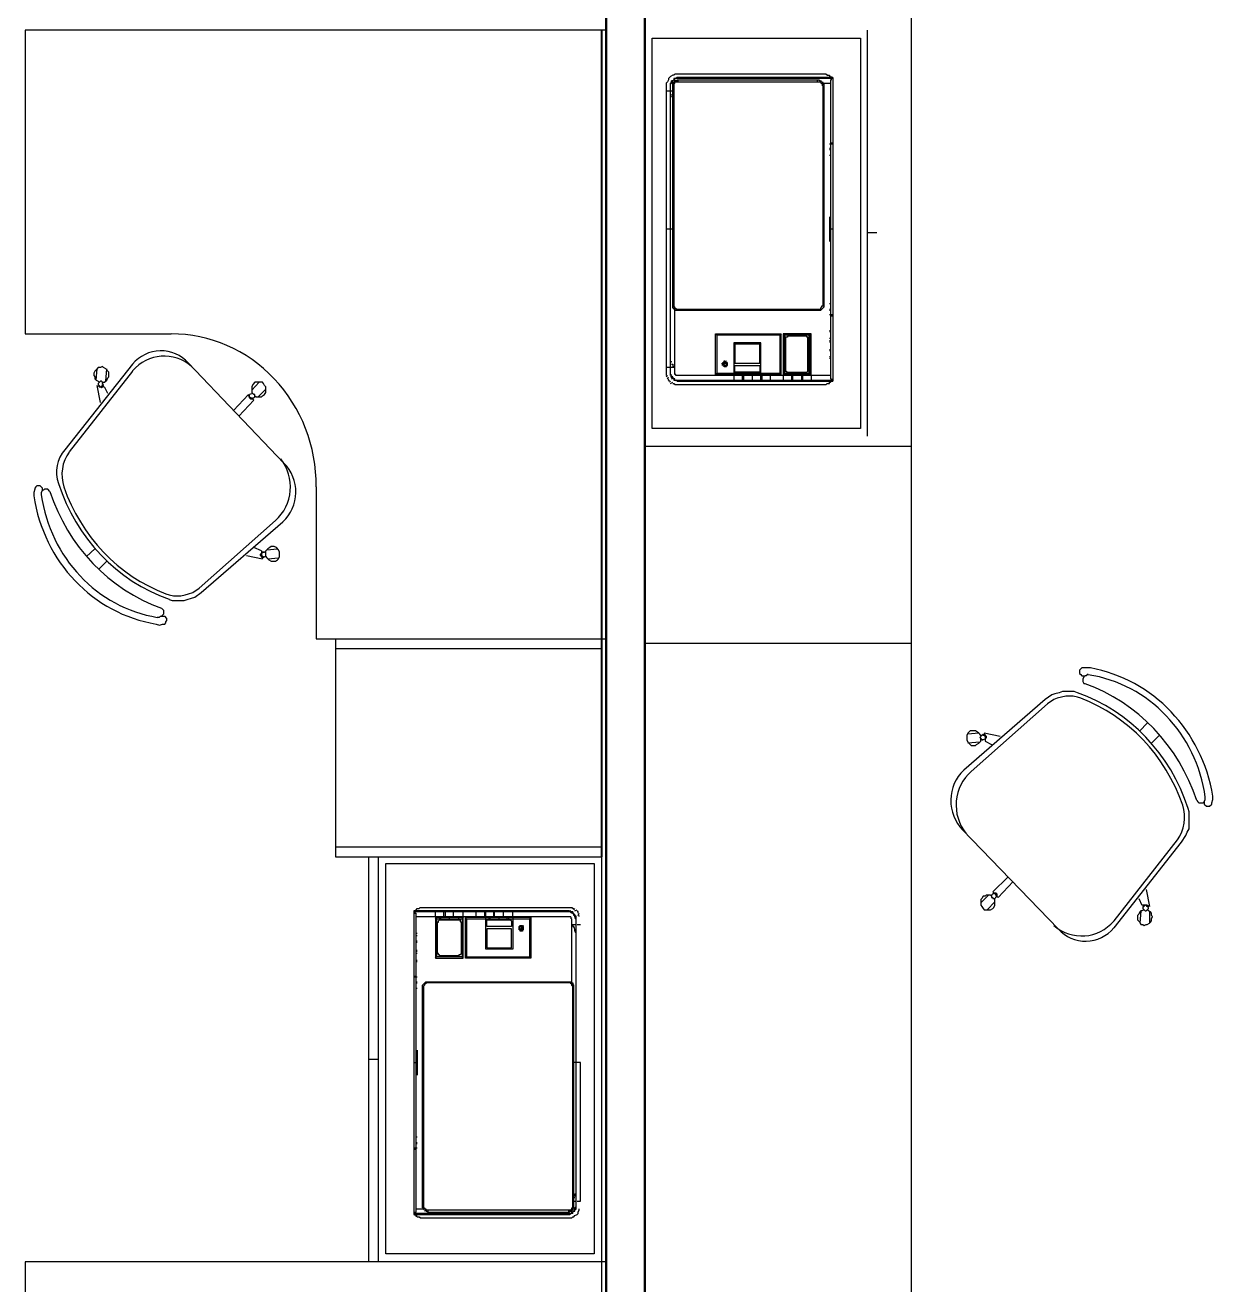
# Model space of a CAD drawing. Header units: millimetres. Extents: x -8 to 5830, y -596 to 3598.
# Drawn here: x 1685.853 to 1688.187, y 2516.931 to 2519.406 of the extents above; entities that cross this region are included whole.
import ezdxf

# ---------------------------------------------------------------- set-up
doc = ezdxf.new("R2010")
doc.units = ezdxf.units.MM
doc.layers.get('0').update_dxf_attribs({"color": 9})

msp = doc.modelspace()

# ---------------------------------------------------------------- linework, layer by layer
at = {"lineweight": 50}
for p, q in [((1686.9948, 2521.1621), (1686.9948, 2515.1219)), ((1687.0707, 2515.1219), (1687.0707, 2521.1621))]:
    msp.add_line(p, q, dxfattribs=at)
at = {"lineweight": 40}
for p, q in [((1687.0707, 2519.3963), (1687.0707, 2521.0185)), ((1686.9863, 2517.7718), (1686.9863, 2519.3963))]:
    msp.add_line(p, q, dxfattribs=at)
at = {"lineweight": 25}
for p, q in [((1687.5942, 2519.8051), (1687.5942, 2515.3739)), ((1686.9948, 2519.3963), (1685.8529, 2519.3963)), ((1685.8529, 2519.3963), (1685.8529, 2518.7995)), ((1686.9863, 2515.3518), (1686.9863, 2519.3963)), ((1687.5076, 2519.3963), (1687.5076, 2518.5984)), ((1687.0855, 2518.6139), (1687.0855, 2519.3808)), ((1687.0855, 2519.3808), (1687.495, 2519.3808)), ((1687.495, 2519.3808), (1687.495, 2518.6139)), ((1687.1151, 2519.2946), (1687.1129, 2519.2924)), ((1687.1172, 2519.299), (1687.1151, 2519.2946)), ((1687.1214, 2519.3056), (1687.1172, 2519.3012)), ((1687.1172, 2519.3012), (1687.1172, 2519.299)), ((1687.1256, 2519.3079), (1687.1214, 2519.3056)), ((1687.1235, 2519.2946), (1687.1214, 2519.2924)), ((1687.1235, 2519.2924), (1687.1235, 2519.2968)), ((1687.1256, 2519.2968), (1687.1235, 2519.2968)), ((1687.1235, 2519.2946), (1687.1256, 2519.2946)), ((1687.1277, 2519.3079), (1687.1256, 2519.3079)), ((1687.1277, 2519.299), (1687.1256, 2519.2968)), ((1687.1256, 2519.2946), (1687.1256, 2519.2968)), ((1687.1256, 2519.2924), (1687.1277, 2519.2946)), ((1687.1256, 2519.2902), (1687.1298, 2519.2946)), ((1687.1298, 2519.3101), (1687.1277, 2519.3079)), ((1687.4401, 2519.3012), (1687.1277, 2519.3012)), ((1687.1277, 2519.3012), (1687.1277, 2519.299)), ((1687.1277, 2519.299), (1687.1298, 2519.299)), ((1687.1277, 2519.2946), (1687.4169, 2519.2946)), ((1687.4274, 2519.3101), (1687.1298, 2519.3101)), ((1687.1298, 2519.299), (1687.1298, 2519.3012)), ((1687.1298, 2519.2946), (1687.1319, 2519.2968)), ((1687.1341, 2519.2968), (1687.1298, 2519.2968)), ((1687.1298, 2519.2924), (1687.1298, 2519.2968)), ((1687.1341, 2519.3034), (1687.1319, 2519.3012)), ((1687.1319, 2519.2946), (1687.1319, 2519.2968)), ((1687.4401, 2519.3034), (1687.1341, 2519.3034)), ((1687.1341, 2519.299), (1687.4127, 2519.299)), ((1687.1341, 2519.2946), (1687.1341, 2519.299)), ((1687.1362, 2519.2946), (1687.1362, 2519.299)), ((1687.4105, 2519.2946), (1687.4105, 2519.299)), ((1687.4127, 2519.2968), (1687.4148, 2519.299)), ((1687.4148, 2519.2968), (1687.4169, 2519.2968)), ((1687.419, 2519.2968), (1687.4169, 2519.2946)), ((1687.4169, 2519.2946), (1687.4169, 2519.2924)), ((1687.419, 2519.2924), (1687.4211, 2519.2946)), ((1687.4274, 2519.3079), (1687.4295, 2519.3101)), ((1687.4295, 2519.3079), (1687.4338, 2519.3079)), ((1687.4338, 2519.3079), (1687.4338, 2519.3056)), ((1687.4338, 2519.3056), (1687.4359, 2519.3056)), ((1687.4359, 2519.3034), (1687.438, 2519.3056)), ((1687.4359, 2519.299), (1687.4359, 2518.7111)), ((1687.4359, 2519.299), (1687.438, 2519.299)), ((1687.438, 2519.299), (1687.438, 2519.3012)), ((1687.4401, 2519.3034), (1687.4401, 2518.7067)), ((1687.1129, 2519.2924), (1687.1129, 2518.7178)), ((1687.1129, 2519.2769), (1687.1277, 2519.2769)), ((1687.1214, 2519.2902), (1687.1235, 2519.2924)), ((1687.1214, 2518.7178), (1687.1214, 2519.2924)), ((1687.1214, 2519.2637), (1687.1235, 2519.2681)), ((1687.1235, 2519.2703), (1687.1256, 2519.2703)), ((1687.1256, 2518.8504), (1687.1256, 2519.2924)), ((1687.1256, 2519.288), (1687.1277, 2519.2902)), ((1687.1277, 2519.2902), (1687.1256, 2519.2902)), ((1687.1277, 2519.288), (1687.1256, 2519.288)), ((1687.1277, 2519.2858), (1687.1256, 2519.2858)), ((1687.1256, 2519.2725), (1687.1277, 2519.2747)), ((1687.1277, 2519.2902), (1687.1298, 2519.2924)), ((1687.1277, 2519.2902), (1687.1277, 2518.8526)), ((1687.4169, 2519.2924), (1687.4359, 2519.2924)), ((1687.419, 2519.288), (1687.4232, 2519.2924)), ((1687.419, 2519.2902), (1687.419, 2519.2924)), ((1687.4211, 2518.8548), (1687.4211, 2519.288)), ((1687.4211, 2519.2858), (1687.4232, 2519.2858)), ((1687.4232, 2518.8526), (1687.4232, 2519.2902)), ((1687.4338, 2519.173), (1687.4401, 2519.173)), ((1687.4359, 2519.1753), (1687.4401, 2519.1753)), ((1687.4359, 2519.1642), (1687.4338, 2519.1642)), ((1687.4338, 2519.162), (1687.4359, 2519.162)), ((1687.4338, 2519.1509), (1687.4359, 2519.1509)), ((1687.4338, 2519.0294), (1687.4338, 2518.9808)), ((1687.1277, 2519.0051), (1687.1129, 2519.0051)), ((1687.4401, 2519.0051), (1687.4338, 2519.0051)), ((1687.5266, 2518.9984), (1687.5076, 2518.9984)), ((1687.1256, 2518.8946), (1687.1277, 2518.8946)), ((1687.1256, 2518.857), (1687.1277, 2518.857)), ((1687.1277, 2518.8504), (1687.1256, 2518.8504)), ((1687.1277, 2518.8526), (1687.1298, 2518.8526)), ((1687.1277, 2518.8482), (1687.1277, 2518.8504)), ((1687.1298, 2518.8482), (1687.1277, 2518.8482)), ((1687.1298, 2518.72), (1687.1298, 2518.8526)), ((1687.1298, 2518.8504), (1687.1319, 2518.8504)), ((1687.1319, 2518.8504), (1687.1319, 2518.8482)), ((1687.1319, 2518.8482), (1687.4169, 2518.8482)), ((1687.1362, 2518.8459), (1687.1362, 2518.8482)), ((1687.4105, 2518.8459), (1687.4105, 2518.8482)), ((1687.4169, 2518.8504), (1687.419, 2518.8526)), ((1687.4169, 2518.8459), (1687.4232, 2518.8526)), ((1687.4169, 2518.8482), (1687.4169, 2518.8504)), ((1687.419, 2518.8526), (1687.419, 2518.8548)), ((1687.419, 2518.8548), (1687.4211, 2518.8548)), ((1687.4211, 2518.857), (1687.4232, 2518.857)), ((1687.4338, 2518.8592), (1687.4359, 2518.8592)), ((1687.4338, 2518.8482), (1687.4359, 2518.8482)), ((1687.1298, 2518.8459), (1687.4169, 2518.8459)), ((1687.4338, 2518.8459), (1687.4359, 2518.8459)), ((1687.4401, 2518.8371), (1687.4338, 2518.8371)), ((1687.4359, 2518.8349), (1687.4401, 2518.8349)), ((1685.8529, 2518.7995), (1686.14, 2518.7995)), ((1687.21, 2518.72), (1687.21, 2518.7995)), ((1687.21, 2518.7995), (1687.3388, 2518.7995)), ((1687.21, 2518.7973), (1687.2121, 2518.7995)), ((1687.3388, 2518.7995), (1687.3367, 2518.7973)), ((1687.3388, 2518.72), (1687.3388, 2518.7995)), ((1687.343, 2518.7973), (1687.3451, 2518.7995)), ((1687.3979, 2518.7995), (1687.343, 2518.7995)), ((1687.343, 2518.7995), (1687.343, 2518.72)), ((1687.3958, 2518.7973), (1687.3979, 2518.7995)), ((1687.3979, 2518.72), (1687.3979, 2518.7995)), ((1687.4338, 2518.8062), (1687.4359, 2518.8062)), ((1687.4338, 2518.804), (1687.4359, 2518.804)), ((1687.3367, 2518.7973), (1687.2121, 2518.7973)), ((1687.2121, 2518.7973), (1687.2121, 2518.7222)), ((1687.2987, 2518.7819), (1687.2459, 2518.7819)), ((1687.2459, 2518.7819), (1687.2459, 2518.72)), ((1687.2966, 2518.7796), (1687.248, 2518.7796)), ((1687.248, 2518.7796), (1687.248, 2518.7421)), ((1687.2966, 2518.7421), (1687.2966, 2518.7796)), ((1687.2987, 2518.72), (1687.2987, 2518.7819)), ((1687.3367, 2518.7222), (1687.3367, 2518.7973)), ((1687.3958, 2518.7973), (1687.3451, 2518.7973)), ((1687.3451, 2518.7973), (1687.3451, 2518.72)), ((1687.3472, 2518.7929), (1687.3472, 2518.7266)), ((1687.3514, 2518.7929), (1687.3472, 2518.7929)), ((1687.3894, 2518.7951), (1687.3514, 2518.7951)), ((1687.3514, 2518.7951), (1687.3514, 2518.7929)), ((1687.3894, 2518.7929), (1687.3894, 2518.7951)), ((1687.3915, 2518.7929), (1687.3894, 2518.7929)), ((1687.3915, 2518.7266), (1687.3915, 2518.7929)), ((1687.3937, 2518.72), (1687.3937, 2518.7973)), ((1687.3958, 2518.7222), (1687.3958, 2518.7973)), ((1687.4359, 2518.7907), (1687.4338, 2518.7907)), ((1687.4338, 2518.7863), (1687.4359, 2518.7863)), ((1687.4338, 2518.7841), (1687.4359, 2518.7841)), ((1687.4338, 2518.7686), (1687.4359, 2518.7686)), ((1687.4359, 2518.7664), (1687.4338, 2518.7664)), ((1687.4338, 2518.7553), (1687.4359, 2518.7553)), ((1687.4359, 2518.7509), (1687.4338, 2518.7509)), ((1686.064, 2518.7399), (1685.931, 2518.5719)), ((1686.064, 2518.7266), (1685.9395, 2518.5675)), ((1685.9901, 2518.7266), (1685.988, 2518.7222)), ((1685.9922, 2518.7288), (1685.9901, 2518.7266)), ((1685.9965, 2518.7332), (1685.9922, 2518.7288)), ((1685.9922, 2518.7089), (1685.9943, 2518.731)), ((1686.0007, 2518.7332), (1685.9965, 2518.7332)), ((1686.0049, 2518.7354), (1686.0007, 2518.7332)), ((1686.007, 2518.7332), (1686.0049, 2518.7354)), ((1686.0112, 2518.731), (1686.007, 2518.7332)), ((1686.0112, 2518.7067), (1686.0133, 2518.731)), ((1686.0176, 2518.7244), (1686.0112, 2518.731)), ((1686.0176, 2518.7155), (1686.0176, 2518.7244)), ((1686.3616, 2518.5454), (1686.1737, 2518.7421)), ((1687.1298, 2518.7332), (1687.1129, 2518.7332)), ((1687.1214, 2518.7421), (1687.1235, 2518.7465)), ((1687.1235, 2518.7399), (1687.1256, 2518.7399)), ((1687.1256, 2518.7399), (1687.1256, 2518.7354)), ((1687.1256, 2518.7354), (1687.1277, 2518.7354)), ((1687.1277, 2518.7354), (1687.1277, 2518.7332)), ((1687.2227, 2518.7399), (1687.2227, 2518.7421)), ((1687.2227, 2518.7421), (1687.2311, 2518.7421)), ((1687.2227, 2518.7376), (1687.2248, 2518.7399)), ((1687.2248, 2518.7421), (1687.2248, 2518.7443)), ((1687.2248, 2518.7443), (1687.229, 2518.7443)), ((1687.2269, 2518.7399), (1687.2248, 2518.7376)), ((1687.229, 2518.7399), (1687.2248, 2518.7399)), ((1687.2248, 2518.7354), (1687.2269, 2518.7376)), ((1687.2269, 2518.7421), (1687.2269, 2518.7465)), ((1687.2269, 2518.7465), (1687.229, 2518.7465)), ((1687.2269, 2518.7376), (1687.2269, 2518.7399)), ((1687.2269, 2518.7376), (1687.2333, 2518.7376)), ((1687.2269, 2518.7354), (1687.2311, 2518.7354)), ((1687.229, 2518.7443), (1687.2311, 2518.7465)), ((1687.229, 2518.7421), (1687.2311, 2518.7443)), ((1687.2333, 2518.7443), (1687.2311, 2518.7421)), ((1687.2311, 2518.7354), (1687.2311, 2518.7421)), ((1687.2333, 2518.7376), (1687.2333, 2518.7421)), ((1687.248, 2518.7421), (1687.2966, 2518.7421)), ((1687.248, 2518.7244), (1687.248, 2518.7376)), ((1687.248, 2518.7376), (1687.2966, 2518.7376)), ((1687.2966, 2518.7244), (1687.248, 2518.7244)), ((1687.2966, 2518.7376), (1687.2966, 2518.7244)), ((1687.3367, 2518.7288), (1687.3388, 2518.7288)), ((1687.3367, 2518.7266), (1687.3388, 2518.7266)), ((1687.3472, 2518.7266), (1687.3493, 2518.7266)), ((1687.3493, 2518.7266), (1687.3493, 2518.7244)), ((1687.3493, 2518.7244), (1687.3894, 2518.7244)), ((1687.3894, 2518.7244), (1687.3915, 2518.7266)), ((1685.988, 2518.7222), (1685.988, 2518.7178)), ((1685.988, 2518.7178), (1685.9901, 2518.7155)), ((1685.9901, 2518.7155), (1685.9901, 2518.7111)), ((1685.9901, 2518.7111), (1685.9922, 2518.7089)), ((1685.9922, 2518.7089), (1685.9965, 2518.7067)), ((1685.9965, 2518.7067), (1685.9986, 2518.7045)), ((1686.0007, 2518.7067), (1685.9965, 2518.7023)), ((1685.9965, 2518.7023), (1685.9965, 2518.7001)), ((1685.9965, 2518.7001), (1686.0028, 2518.6934)), ((1686.0028, 2518.7067), (1686.0007, 2518.7067)), ((1686.0049, 2518.7045), (1686.0028, 2518.7067)), ((1686.0049, 2518.7045), (1686.0091, 2518.7045)), ((1686.0049, 2518.7023), (1686.0049, 2518.7045)), ((1686.007, 2518.7001), (1686.0049, 2518.7023)), ((1686.0049, 2518.6979), (1686.0049, 2518.7001)), ((1686.0049, 2518.7001), (1686.007, 2518.7001)), ((1686.0091, 2518.7045), (1686.0133, 2518.7089)), ((1686.0133, 2518.7089), (1686.0154, 2518.7133)), ((1686.0154, 2518.7133), (1686.0176, 2518.7155)), ((1686.2983, 2518.689), (1686.313, 2518.7045)), ((1686.3004, 2518.7001), (1686.2983, 2518.6957)), ((1686.3046, 2518.7045), (1686.3004, 2518.7001)), ((1686.3194, 2518.7045), (1686.3046, 2518.7045)), ((1686.3215, 2518.7023), (1686.3194, 2518.7045)), ((1686.3236, 2518.6979), (1686.3215, 2518.7023)), ((1687.1129, 2518.7155), (1687.1151, 2518.7178)), ((1687.1151, 2518.7111), (1687.1172, 2518.7155)), ((1687.1172, 2518.7089), (1687.1172, 2518.7111)), ((1687.1172, 2518.7067), (1687.1193, 2518.7089)), ((1687.1193, 2518.7045), (1687.1214, 2518.7067)), ((1687.1235, 2518.72), (1687.1214, 2518.7178)), ((1687.1235, 2518.7178), (1687.1214, 2518.7155)), ((1687.1214, 2518.7023), (1687.1256, 2518.7045)), ((1687.1235, 2518.7133), (1687.1235, 2518.7178)), ((1687.1256, 2518.7155), (1687.1235, 2518.7155)), ((1687.1235, 2518.7111), (1687.1256, 2518.7133)), ((1687.1256, 2518.7133), (1687.1256, 2518.7155)), ((1687.1256, 2518.7111), (1687.1277, 2518.7133)), ((1687.1298, 2518.7111), (1687.1256, 2518.7111)), ((1687.1256, 2518.7023), (1687.1277, 2518.7023)), ((1687.1277, 2518.7111), (1687.1277, 2518.7089)), ((1687.1277, 2518.7089), (1687.4401, 2518.7089)), ((1687.1277, 2518.7001), (1687.1298, 2518.7023)), ((1687.1319, 2518.72), (1687.1298, 2518.72)), ((1687.1298, 2518.7089), (1687.1298, 2518.7111)), ((1687.1298, 2518.7001), (1687.4274, 2518.7001)), ((1687.1319, 2518.7178), (1687.1319, 2518.72)), ((1687.4359, 2518.7178), (1687.1319, 2518.7178)), ((1687.1341, 2518.7089), (1687.1319, 2518.7067)), ((1687.1341, 2518.7067), (1687.4401, 2518.7067)), ((1687.21, 2518.72), (1687.2121, 2518.7222)), ((1687.3388, 2518.72), (1687.21, 2518.72)), ((1687.2121, 2518.7222), (1687.3367, 2518.7222)), ((1687.2459, 2518.7178), (1687.2459, 2518.7067)), ((1687.2544, 2518.7222), (1687.2544, 2518.72)), ((1687.2628, 2518.7067), (1687.2628, 2518.7178)), ((1687.2649, 2518.7178), (1687.2649, 2518.7067)), ((1687.2734, 2518.72), (1687.2734, 2518.7222)), ((1687.2818, 2518.7178), (1687.2818, 2518.7067)), ((1687.2902, 2518.72), (1687.2902, 2518.7222)), ((1687.2987, 2518.7067), (1687.2987, 2518.7178)), ((1687.3008, 2518.7178), (1687.3008, 2518.7067)), ((1687.3177, 2518.7067), (1687.3177, 2518.7178)), ((1687.3367, 2518.72), (1687.3388, 2518.7222)), ((1687.343, 2518.72), (1687.3451, 2518.7222)), ((1687.3979, 2518.72), (1687.343, 2518.72)), ((1687.343, 2518.7178), (1687.343, 2518.7067)), ((1687.3451, 2518.7222), (1687.3958, 2518.7222)), ((1687.3514, 2518.72), (1687.3514, 2518.7222)), ((1687.3599, 2518.7067), (1687.3599, 2518.7178)), ((1687.362, 2518.7067), (1687.362, 2518.7178)), ((1687.3683, 2518.72), (1687.3683, 2518.7222)), ((1687.3704, 2518.72), (1687.3704, 2518.7222)), ((1687.3789, 2518.7178), (1687.3789, 2518.7067)), ((1687.381, 2518.7178), (1687.381, 2518.7067)), ((1687.3873, 2518.7222), (1687.3873, 2518.72)), ((1687.3894, 2518.72), (1687.3894, 2518.7222)), ((1687.3958, 2518.72), (1687.3979, 2518.7222)), ((1687.3979, 2518.7178), (1687.3979, 2518.7067)), ((1687.4274, 2518.7001), (1687.4295, 2518.7023)), ((1687.4295, 2518.7023), (1687.4338, 2518.7023)), ((1687.4338, 2518.7023), (1687.4338, 2518.7045)), ((1687.4338, 2518.7045), (1687.4359, 2518.7045)), ((1687.4359, 2518.7111), (1687.438, 2518.7111)), ((1687.4359, 2518.7045), (1687.438, 2518.7067)), ((1687.438, 2518.7111), (1687.438, 2518.7089)), ((1686.0007, 2518.6647), (1685.9943, 2518.6979)), ((1685.9943, 2518.6979), (1685.9943, 2518.6957)), ((1685.9965, 2518.6979), (1685.9986, 2518.6957)), ((1685.9986, 2518.6957), (1686.0028, 2518.6957)), ((1686.0028, 2518.6957), (1686.0049, 2518.6979)), ((1686.0028, 2518.6934), (1686.0049, 2518.6957)), ((1686.0049, 2518.6957), (1686.007, 2518.6957)), ((1686.007, 2518.6957), (1686.007, 2518.6979)), ((1686.0154, 2518.6824), (1686.0091, 2518.6957)), ((1686.2919, 2518.6802), (1686.2624, 2518.6492)), ((1686.2919, 2518.678), (1686.2919, 2518.6802)), ((1686.294, 2518.6758), (1686.2919, 2518.678)), ((1686.3004, 2518.6824), (1686.294, 2518.6802)), ((1686.294, 2518.6736), (1686.294, 2518.6802)), ((1686.294, 2518.6758), (1686.2962, 2518.6736)), ((1686.2983, 2518.6957), (1686.2983, 2518.6846)), ((1686.2983, 2518.6846), (1686.3004, 2518.6824)), ((1686.3004, 2518.6824), (1686.2983, 2518.6824)), ((1686.3025, 2518.6802), (1686.3004, 2518.6824)), ((1686.3046, 2518.6802), (1686.3025, 2518.6802)), ((1686.3025, 2518.6736), (1686.3046, 2518.6758)), ((1686.3046, 2518.6758), (1686.3046, 2518.6802)), ((1686.3046, 2518.678), (1686.3067, 2518.6758)), ((1686.3067, 2518.6758), (1686.3173, 2518.6758)), ((1686.3109, 2518.6758), (1686.3257, 2518.6912)), ((1686.3173, 2518.6758), (1686.3194, 2518.678)), ((1686.3194, 2518.678), (1686.3236, 2518.6802)), ((1686.3257, 2518.6957), (1686.3236, 2518.6979)), ((1686.3236, 2518.6802), (1686.3257, 2518.6846)), ((1686.3257, 2518.6846), (1686.3257, 2518.6957)), ((1686.2729, 2518.6382), (1686.3025, 2518.6691)), ((1686.2962, 2518.6713), (1686.294, 2518.6736)), ((1686.2962, 2518.6736), (1686.2983, 2518.6736)), ((1686.3004, 2518.6713), (1686.2962, 2518.6713)), ((1686.2983, 2518.6736), (1686.2983, 2518.6713)), ((1686.2983, 2518.6713), (1686.3004, 2518.6736)), ((1686.3004, 2518.6736), (1686.3025, 2518.6736)), ((1686.3025, 2518.6691), (1686.3004, 2518.6713)), ((1687.495, 2518.6139), (1687.0855, 2518.6139)), ((1687.5942, 2518.5785), (1687.0707, 2518.5785)), ((1685.8761, 2518.5012), (1685.874, 2518.499)), ((1685.8825, 2518.5012), (1685.8761, 2518.5012)), ((1685.8867, 2518.4967), (1685.8825, 2518.5012)), ((1685.8719, 2518.4945), (1685.8698, 2518.4879)), ((1685.8698, 2518.4879), (1685.8698, 2518.4813)), ((1685.874, 2518.499), (1685.8719, 2518.4967)), ((1685.8719, 2518.4967), (1685.8719, 2518.4945)), ((1685.8867, 2518.4923), (1685.8846, 2518.4879)), ((1685.8846, 2518.4879), (1685.8846, 2518.4835)), ((1685.8867, 2518.4923), (1685.8867, 2518.4967)), ((1685.8888, 2518.4923), (1685.8867, 2518.4923)), ((1685.8909, 2518.4945), (1685.8888, 2518.4923)), ((1685.8973, 2518.4945), (1685.8909, 2518.4945)), ((1685.9015, 2518.4901), (1685.8973, 2518.4945)), ((1686.4249, 2518.499), (1686.4249, 2518.2006)), ((1686.1948, 2518.3), (1686.3447, 2518.4327)), ((1686.1991, 2518.2912), (1686.3595, 2518.4304)), ((1685.9901, 2518.3774), (1685.9732, 2518.3619)), ((1686.3173, 2518.373), (1686.3025, 2518.3796)), ((1686.3299, 2518.3774), (1686.3278, 2518.3752)), ((1686.3278, 2518.3752), (1686.3489, 2518.3774)), ((1686.3341, 2518.3796), (1686.3299, 2518.3774)), ((1686.3363, 2518.3818), (1686.3341, 2518.3796)), ((1686.3426, 2518.3818), (1686.3363, 2518.3818)), ((1686.3468, 2518.3796), (1686.3426, 2518.3818)), ((1686.351, 2518.3752), (1686.3468, 2518.3796)), ((1686.0133, 2518.3531), (1685.9986, 2518.3376)), ((1686.2877, 2518.3641), (1686.3194, 2518.3575)), ((1686.3152, 2518.3664), (1686.3173, 2518.3686)), ((1686.3152, 2518.3641), (1686.3152, 2518.3664)), ((1686.3173, 2518.3619), (1686.3152, 2518.3641)), ((1686.3173, 2518.373), (1686.3173, 2518.3641)), ((1686.3236, 2518.3708), (1686.3173, 2518.3686)), ((1686.3173, 2518.3641), (1686.3215, 2518.3597)), ((1686.3194, 2518.3597), (1686.3173, 2518.3619)), ((1686.3236, 2518.3708), (1686.3194, 2518.3708)), ((1686.3194, 2518.3575), (1686.3194, 2518.3597)), ((1686.3215, 2518.3597), (1686.3236, 2518.3619)), ((1686.3257, 2518.3686), (1686.3236, 2518.3708)), ((1686.3236, 2518.3619), (1686.3257, 2518.3619)), ((1686.3278, 2518.3752), (1686.3257, 2518.373)), ((1686.3257, 2518.3619), (1686.3257, 2518.373)), ((1686.3257, 2518.3619), (1686.3278, 2518.3597)), ((1686.3278, 2518.3597), (1686.332, 2518.3553)), ((1686.3299, 2518.3575), (1686.351, 2518.3597)), ((1686.332, 2518.3553), (1686.3363, 2518.3531)), ((1686.3363, 2518.3531), (1686.3447, 2518.3531)), ((1686.3447, 2518.3531), (1686.3489, 2518.3553)), ((1686.3489, 2518.3553), (1686.351, 2518.3575)), ((1686.3531, 2518.3708), (1686.351, 2518.3752)), ((1686.351, 2518.3575), (1686.3531, 2518.3619)), ((1686.3531, 2518.3619), (1686.3531, 2518.3708)), ((1686.1294, 2518.289), (1686.1358, 2518.2868)), ((1686.1358, 2518.2868), (1686.1442, 2518.2846)), ((1686.1358, 2518.2779), (1686.1421, 2518.2757)), ((1686.1442, 2518.2846), (1686.159, 2518.2846)), ((1686.159, 2518.2846), (1686.1674, 2518.2868)), ((1686.1653, 2518.2757), (1686.1716, 2518.2779)), ((1686.1674, 2518.2868), (1686.1737, 2518.289)), ((1686.1716, 2518.2779), (1686.1801, 2518.2802)), ((1686.1737, 2518.289), (1686.1822, 2518.2912)), ((1686.1801, 2518.2802), (1686.1864, 2518.2824)), ((1686.1822, 2518.2912), (1686.1948, 2518.3)), ((1686.1864, 2518.2824), (1686.1991, 2518.2912)), ((1686.1252, 2518.2558), (1686.121, 2518.2603)), ((1686.1252, 2518.2492), (1686.1252, 2518.2558)), ((1686.1421, 2518.2757), (1686.1653, 2518.2757)), ((1686.1104, 2518.2293), (1686.1168, 2518.2271)), ((1686.1125, 2518.2426), (1686.1168, 2518.2426)), ((1686.1168, 2518.2426), (1686.1189, 2518.2448)), ((1686.1168, 2518.2271), (1686.1231, 2518.2293)), ((1686.1189, 2518.2448), (1686.1273, 2518.2448)), ((1686.121, 2518.2448), (1686.1252, 2518.2492)), ((1686.1231, 2518.2293), (1686.1273, 2518.2293)), ((1686.1315, 2518.2404), (1686.1273, 2518.2448)), ((1686.1273, 2518.2293), (1686.1294, 2518.2315)), ((1686.1294, 2518.2337), (1686.1315, 2518.236)), ((1686.1294, 2518.2315), (1686.1294, 2518.2337)), ((1686.1315, 2518.236), (1686.1315, 2518.2404)), ((1686.4249, 2518.2006), (1686.9948, 2518.2006)), ((1686.4629, 2518.2006), (1686.4629, 2517.7718)), ((1686.9863, 2518.1807), (1686.4629, 2518.1807)), ((1687.0707, 2518.1918), (1687.5942, 2518.1918)), ((1687.9297, 2518.1431), (1687.9255, 2518.1387)), ((1687.9255, 2518.1387), (1687.9255, 2518.1321)), ((1687.9255, 2518.1321), (1687.9276, 2518.1299)), ((1687.9276, 2518.1299), (1687.9297, 2518.1277)), ((1687.9466, 2518.1431), (1687.9297, 2518.1431)), ((1687.9403, 2518.1299), (1687.9382, 2518.1277)), ((1687.9424, 2518.1299), (1687.9403, 2518.1299)), ((1687.9297, 2518.1277), (1687.934, 2518.1277)), ((1687.934, 2518.1254), (1687.9319, 2518.121)), ((1687.9319, 2518.121), (1687.9319, 2518.1166)), ((1687.9319, 2518.1166), (1687.934, 2518.1122)), ((1687.9361, 2518.1277), (1687.934, 2518.1254)), ((1687.934, 2518.1122), (1687.9361, 2518.1122)), ((1687.9382, 2518.1277), (1687.9361, 2518.1277)), ((1687.858, 2518.0812), (1687.6976, 2517.942)), ((1687.8706, 2518.0901), (1687.858, 2518.0812)), ((1687.8749, 2518.0812), (1687.8622, 2518.0724)), ((1687.877, 2518.0923), (1687.8706, 2518.0901)), ((1687.8812, 2518.0835), (1687.8749, 2518.0812)), ((1687.8854, 2518.0945), (1687.877, 2518.0923)), ((1687.8981, 2518.0879), (1687.8812, 2518.0835)), ((1687.8918, 2518.0967), (1687.8854, 2518.0945)), ((1687.915, 2518.0967), (1687.8918, 2518.0967)), ((1687.9129, 2518.0879), (1687.8981, 2518.0879)), ((1687.9213, 2518.0857), (1687.9129, 2518.0879)), ((1687.9213, 2518.0945), (1687.915, 2518.0967)), ((1687.9276, 2518.0835), (1687.9213, 2518.0857)), ((1687.8622, 2518.0724), (1687.7124, 2517.9398)), ((1688.0437, 2518.0194), (1688.0585, 2518.0348)), ((1687.706, 2518.0149), (1687.7039, 2518.0105)), ((1687.7039, 2518.0105), (1687.7039, 2518.0017)), ((1687.7102, 2518.0194), (1687.706, 2518.0149)), ((1687.7271, 2518.0149), (1687.706, 2518.0127)), ((1687.7208, 2518.0194), (1687.7102, 2518.0194)), ((1687.725, 2518.0172), (1687.7208, 2518.0194)), ((1687.7271, 2518.0149), (1687.725, 2518.0172)), ((1687.7292, 2518.0127), (1687.7271, 2518.0149)), ((1687.7314, 2518.0105), (1687.7292, 2518.0127)), ((1687.7314, 2518.0083), (1687.7292, 2518.0061)), ((1687.7292, 2518.0061), (1687.7335, 2518.0017)), ((1687.7335, 2518.0105), (1687.7314, 2518.0105)), ((1687.7314, 2518.0105), (1687.7314, 2518.0083)), ((1687.7356, 2518.0127), (1687.7335, 2518.0105)), ((1687.7356, 2518.0105), (1687.7356, 2518.0127)), ((1687.7377, 2518.0105), (1687.7356, 2518.0105)), ((1687.7693, 2518.0083), (1687.7377, 2518.0149)), ((1687.7377, 2518.0149), (1687.7377, 2518.0127)), ((1687.7377, 2518.0127), (1687.7419, 2518.0083)), ((1687.7398, 2518.0083), (1687.7377, 2518.0105)), ((1687.7398, 2518.0083), (1687.7398, 2517.9995)), ((1687.7419, 2518.0061), (1687.7398, 2518.0039)), ((1687.7419, 2518.0083), (1687.7419, 2518.0061)), ((1688.0669, 2517.9951), (1688.0817, 2518.0105)), ((1687.7039, 2518.0017), (1687.706, 2517.9973)), ((1687.706, 2517.9973), (1687.7102, 2517.9928)), ((1687.7292, 2517.9973), (1687.706, 2517.9951)), ((1687.7102, 2517.9928), (1687.7124, 2517.9906)), ((1687.7124, 2517.9906), (1687.7208, 2517.9906)), ((1687.7208, 2517.9906), (1687.7229, 2517.9928)), ((1687.7229, 2517.9928), (1687.7271, 2517.9951)), ((1687.7271, 2517.9951), (1687.7292, 2517.9973)), ((1687.7292, 2517.9973), (1687.7314, 2517.9995)), ((1687.7314, 2517.9995), (1687.7314, 2518.0039)), ((1687.7335, 2518.0017), (1687.7398, 2518.0039)), ((1687.7335, 2518.0017), (1687.7356, 2518.0017)), ((1687.7398, 2517.9995), (1687.7525, 2517.9928)), ((1688.1556, 2517.8823), (1688.1577, 2517.8801)), ((1688.1704, 2517.8801), (1688.1725, 2517.8845)), ((1688.1725, 2517.8845), (1688.1725, 2517.889)), ((1688.1851, 2517.8779), (1688.1872, 2517.8845)), ((1688.1872, 2517.8845), (1688.1872, 2517.8912)), ((1688.1408, 2517.8602), (1688.1387, 2517.8669)), ((1688.1408, 2517.8271), (1688.1408, 2517.8602)), ((1688.1577, 2517.8801), (1688.1598, 2517.8779)), ((1688.1598, 2517.8779), (1688.1682, 2517.8779)), ((1688.1682, 2517.8779), (1688.1704, 2517.8801)), ((1688.1704, 2517.8801), (1688.1704, 2517.8757)), ((1688.1704, 2517.8757), (1688.1746, 2517.8713)), ((1688.1746, 2517.8713), (1688.1809, 2517.8713)), ((1688.1809, 2517.8713), (1688.1851, 2517.8757)), ((1688.1851, 2517.8757), (1688.1851, 2517.8779)), ((1687.6955, 2517.8249), (1687.8833, 2517.6304)), ((1688.126, 2517.8006), (1688.1345, 2517.8138)), ((1688.1345, 2517.8138), (1688.1366, 2517.8205)), ((1688.1366, 2517.8205), (1688.1408, 2517.8271)), ((1686.4629, 2517.7917), (1686.9863, 2517.7917)), ((1687.9931, 2517.6459), (1688.1176, 2517.805)), ((1687.9931, 2517.6326), (1688.126, 2517.8006)), ((1686.4629, 2517.7718), (1686.9863, 2517.7718)), ((1686.5283, 2516.9762), (1686.5283, 2517.7718)), ((1686.5473, 2516.9762), (1686.5473, 2517.7718)), ((1686.5621, 2516.9917), (1686.5621, 2517.7586)), ((1686.5621, 2517.7586), (1686.9715, 2517.7586)), ((1686.9715, 2517.7586), (1686.9715, 2516.9917)), ((1687.7841, 2517.7321), (1687.7546, 2517.7033)), ((1687.7651, 2517.6923), (1687.7947, 2517.7232)), ((1687.7461, 2517.6967), (1687.7314, 2517.6812)), ((1687.7335, 2517.6901), (1687.7314, 2517.6878)), ((1687.7314, 2517.6878), (1687.7314, 2517.6768)), ((1687.7356, 2517.6945), (1687.7335, 2517.6901)), ((1687.7398, 2517.6945), (1687.7356, 2517.6945)), ((1687.7419, 2517.6967), (1687.7398, 2517.6945)), ((1687.7503, 2517.6967), (1687.7419, 2517.6967)), ((1687.7525, 2517.6945), (1687.7503, 2517.6967)), ((1687.7546, 2517.6989), (1687.7525, 2517.6967)), ((1687.7525, 2517.6967), (1687.7525, 2517.6923)), ((1687.7525, 2517.6923), (1687.7546, 2517.6923)), ((1687.7546, 2517.7033), (1687.7567, 2517.7011)), ((1687.7609, 2517.6989), (1687.7546, 2517.6989)), ((1687.7546, 2517.6923), (1687.7546, 2517.6901)), ((1687.7546, 2517.6901), (1687.7588, 2517.6901)), ((1687.7567, 2517.7011), (1687.7609, 2517.7011)), ((1687.7588, 2517.6878), (1687.7567, 2517.6901)), ((1687.7588, 2517.6901), (1687.7609, 2517.6923)), ((1687.7588, 2517.6768), (1687.7588, 2517.6878)), ((1687.7609, 2517.7011), (1687.763, 2517.6989)), ((1687.7609, 2517.6967), (1687.7609, 2517.6989)), ((1687.763, 2517.6945), (1687.7609, 2517.6967)), ((1687.7609, 2517.6923), (1687.763, 2517.6945)), ((1687.763, 2517.6989), (1687.763, 2517.6945)), ((1687.763, 2517.6945), (1687.7651, 2517.6923)), ((1688.0416, 2517.6901), (1688.0479, 2517.6768)), ((1688.0564, 2517.7077), (1688.0627, 2517.6746)), ((1686.617, 2517.6657), (1686.617, 2517.069)), ((1686.923, 2517.6657), (1686.617, 2517.6657)), ((1686.9293, 2517.6635), (1686.617, 2517.6635)), ((1686.6191, 2517.6657), (1686.6212, 2517.668)), ((1686.6191, 2517.6635), (1686.6191, 2517.6613)), ((1686.6191, 2517.6613), (1686.6212, 2517.6613)), ((1686.6212, 2517.668), (1686.6233, 2517.6702)), ((1686.6212, 2517.0734), (1686.6212, 2517.6613)), ((1686.6233, 2517.6702), (1686.6275, 2517.6702)), ((1686.6275, 2517.6702), (1686.6296, 2517.6724)), ((1686.6296, 2517.6724), (1686.9272, 2517.6724)), ((1686.6592, 2517.6547), (1686.6592, 2517.6657)), ((1686.6761, 2517.6547), (1686.6761, 2517.6657)), ((1686.6782, 2517.6657), (1686.6782, 2517.6547)), ((1686.6951, 2517.6547), (1686.6951, 2517.6657)), ((1686.714, 2517.6547), (1686.714, 2517.6657)), ((1686.7394, 2517.6547), (1686.7394, 2517.6657)), ((1686.7563, 2517.6547), (1686.7563, 2517.6657)), ((1686.7584, 2517.6547), (1686.7584, 2517.6657)), ((1686.7731, 2517.6657), (1686.7731, 2517.6547)), ((1686.7753, 2517.6547), (1686.7753, 2517.6657)), ((1686.7921, 2517.6657), (1686.7921, 2517.6547)), ((1686.8111, 2517.6547), (1686.8111, 2517.6657)), ((1686.9251, 2517.6657), (1686.923, 2517.6635)), ((1686.9251, 2517.6613), (1686.9272, 2517.6635)), ((1686.9272, 2517.6702), (1686.9293, 2517.6724)), ((1686.9293, 2517.6613), (1686.9272, 2517.6613)), ((1686.9293, 2517.6702), (1686.9314, 2517.6702)), ((1686.9293, 2517.6635), (1686.9293, 2517.6613)), ((1686.9293, 2517.6591), (1686.9314, 2517.6613)), ((1686.9314, 2517.668), (1686.9336, 2517.6702)), ((1686.9314, 2517.6569), (1686.9314, 2517.6591)), ((1686.9314, 2517.6591), (1686.9336, 2517.6591)), ((1686.9336, 2517.6657), (1686.9378, 2517.668)), ((1686.9336, 2517.6525), (1686.9336, 2517.6591)), ((1686.9378, 2517.6635), (1686.9399, 2517.6657)), ((1686.9399, 2517.6613), (1686.9399, 2517.6635)), ((1686.9399, 2517.6569), (1686.942, 2517.6613)), ((1687.7314, 2517.6768), (1687.7335, 2517.6746)), ((1687.7335, 2517.6746), (1687.7356, 2517.6702)), ((1687.7356, 2517.6702), (1687.7377, 2517.668)), ((1687.7377, 2517.668), (1687.7503, 2517.668)), ((1687.7588, 2517.6834), (1687.744, 2517.668)), ((1687.7503, 2517.668), (1687.7546, 2517.6702)), ((1687.7546, 2517.6702), (1687.7567, 2517.6724)), ((1687.7567, 2517.6724), (1687.7588, 2517.6768)), ((1688.0416, 2517.6591), (1688.0395, 2517.6569)), ((1688.0437, 2517.6635), (1688.0416, 2517.6591)), ((1688.0458, 2517.6657), (1688.0437, 2517.6414)), ((1688.0458, 2517.6657), (1688.0437, 2517.6635)), ((1688.0479, 2517.6657), (1688.0458, 2517.6657)), ((1688.0522, 2517.668), (1688.0479, 2517.6657)), ((1688.0585, 2517.6768), (1688.05, 2517.6768)), ((1688.05, 2517.6768), (1688.05, 2517.6746)), ((1688.0543, 2517.6768), (1688.05, 2517.6724)), ((1688.05, 2517.6724), (1688.05, 2517.6702)), ((1688.05, 2517.6702), (1688.0543, 2517.6657)), ((1688.0543, 2517.6657), (1688.0564, 2517.6657)), ((1688.0585, 2517.6746), (1688.0564, 2517.6768)), ((1688.0564, 2517.6657), (1688.0606, 2517.6702)), ((1688.0606, 2517.6746), (1688.0585, 2517.6768)), ((1688.0606, 2517.6724), (1688.0585, 2517.6746)), ((1688.0606, 2517.6657), (1688.0585, 2517.668)), ((1688.0627, 2517.6746), (1688.0606, 2517.6768)), ((1688.0606, 2517.6702), (1688.0606, 2517.6724)), ((1688.0648, 2517.6635), (1688.0606, 2517.6657)), ((1688.0627, 2517.6635), (1688.0627, 2517.6414)), ((1688.0669, 2517.6613), (1688.0648, 2517.6635)), ((1688.0669, 2517.6569), (1688.0669, 2517.6613)), ((1686.6212, 2517.6547), (1686.9251, 2517.6547)), ((1686.6592, 2517.6503), (1686.6613, 2517.6525)), ((1686.714, 2517.6525), (1686.6592, 2517.6525)), ((1686.6592, 2517.6525), (1686.6592, 2517.5729)), ((1686.6613, 2517.6525), (1686.6613, 2517.5751)), ((1686.6613, 2517.6503), (1686.7119, 2517.6503)), ((1686.6634, 2517.5818), (1686.6634, 2517.6436)), ((1686.6634, 2517.6436), (1686.6655, 2517.6436)), ((1686.6655, 2517.6459), (1686.6676, 2517.6481)), ((1686.6655, 2517.6436), (1686.6655, 2517.6459)), ((1686.6676, 2517.6503), (1686.6676, 2517.6525)), ((1686.6676, 2517.6481), (1686.7077, 2517.6481)), ((1686.6697, 2517.6503), (1686.6697, 2517.6525)), ((1686.6866, 2517.6525), (1686.6866, 2517.6503)), ((1686.7056, 2517.6503), (1686.7056, 2517.6525)), ((1686.7077, 2517.6481), (1686.7077, 2517.6459)), ((1686.7077, 2517.6436), (1686.7098, 2517.6459)), ((1686.7098, 2517.6436), (1686.7098, 2517.5818)), ((1686.714, 2517.6525), (1686.7119, 2517.6503)), ((1686.7119, 2517.6525), (1686.7119, 2517.5751)), ((1686.714, 2517.5729), (1686.714, 2517.6525)), ((1686.7183, 2517.6503), (1686.7204, 2517.6525)), ((1686.847, 2517.6525), (1686.7183, 2517.6525)), ((1686.7183, 2517.5729), (1686.7183, 2517.6525)), ((1686.7183, 2517.6459), (1686.7204, 2517.6459)), ((1686.7183, 2517.6436), (1686.7204, 2517.6436)), ((1686.7204, 2517.6503), (1686.7204, 2517.5751)), ((1686.7204, 2517.6503), (1686.8449, 2517.6503)), ((1686.7584, 2517.5906), (1686.7584, 2517.6525)), ((1686.7605, 2517.6348), (1686.7605, 2517.6481)), ((1686.7605, 2517.6481), (1686.8069, 2517.6481)), ((1686.809, 2517.6348), (1686.7605, 2517.6348)), ((1686.7647, 2517.6503), (1686.7647, 2517.6525)), ((1686.7668, 2517.6503), (1686.7668, 2517.6525)), ((1686.7837, 2517.6525), (1686.7837, 2517.6503)), ((1686.8006, 2517.6503), (1686.8006, 2517.6525)), ((1686.8027, 2517.6525), (1686.8027, 2517.6503)), ((1686.8069, 2517.6459), (1686.809, 2517.6481)), ((1686.809, 2517.6459), (1686.809, 2517.6348)), ((1686.8111, 2517.6525), (1686.8111, 2517.5906)), ((1686.8238, 2517.6348), (1686.8259, 2517.637)), ((1686.8238, 2517.6282), (1686.8238, 2517.6348)), ((1686.8259, 2517.637), (1686.8301, 2517.637)), ((1686.8301, 2517.6348), (1686.8259, 2517.6348)), ((1686.8259, 2517.626), (1686.8259, 2517.6348)), ((1686.8322, 2517.637), (1686.8301, 2517.6348)), ((1686.8301, 2517.6326), (1686.8301, 2517.6348)), ((1686.8322, 2517.6282), (1686.8322, 2517.6348)), ((1686.8449, 2517.6503), (1686.847, 2517.6525)), ((1686.8449, 2517.5751), (1686.8449, 2517.6503)), ((1686.847, 2517.6525), (1686.847, 2517.5729)), ((1686.9251, 2517.6525), (1686.9251, 2517.6547)), ((1686.9251, 2517.6503), (1686.9272, 2517.6525)), ((1686.9272, 2517.5199), (1686.9272, 2517.6503)), ((1686.9272, 2517.6392), (1686.9357, 2517.6392)), ((1686.9272, 2517.637), (1686.9293, 2517.6392)), ((1686.9293, 2517.637), (1686.9293, 2517.6348)), ((1686.9293, 2517.6348), (1686.9314, 2517.6348)), ((1686.9336, 2517.6569), (1686.9314, 2517.6569)), ((1686.9314, 2517.6348), (1686.9314, 2517.6326)), ((1686.9336, 2517.6547), (1686.9357, 2517.6569)), ((1686.9336, 2517.6503), (1686.9357, 2517.6525)), ((1686.9357, 2517.0801), (1686.9357, 2517.6547)), ((1686.9378, 2517.6392), (1686.9441, 2517.6392)), ((1686.942, 2517.6547), (1686.942, 2517.6569)), ((1688.0395, 2517.6569), (1688.0395, 2517.6481)), ((1688.0395, 2517.6481), (1688.0437, 2517.6436)), ((1688.0437, 2517.6436), (1688.0458, 2517.6392)), ((1688.0458, 2517.6392), (1688.05, 2517.6392)), ((1688.05, 2517.6392), (1688.0522, 2517.637)), ((1688.0522, 2517.637), (1688.0564, 2517.6392)), ((1688.0564, 2517.6392), (1688.0585, 2517.6392)), ((1688.0585, 2517.6392), (1688.0627, 2517.6414)), ((1688.0627, 2517.6414), (1688.0648, 2517.6436)), ((1688.0648, 2517.6436), (1688.0669, 2517.6459)), ((1688.069, 2517.6547), (1688.0669, 2517.6569)), ((1688.0669, 2517.6503), (1688.069, 2517.6547)), ((1688.0669, 2517.6459), (1688.0669, 2517.6503)), ((1686.6233, 2517.6215), (1686.6212, 2517.6215)), ((1686.6212, 2517.6171), (1686.6233, 2517.6171)), ((1686.809, 2517.6304), (1686.7605, 2517.6304)), ((1686.7605, 2517.6304), (1686.7605, 2517.5928)), ((1686.809, 2517.5928), (1686.809, 2517.6304)), ((1686.8322, 2517.6282), (1686.8238, 2517.6282)), ((1686.8259, 2517.6304), (1686.8301, 2517.6304)), ((1686.8301, 2517.626), (1686.8259, 2517.626)), ((1686.8322, 2517.6326), (1686.828, 2517.6326)), ((1686.828, 2517.6304), (1686.828, 2517.6282)), ((1686.8301, 2517.6304), (1686.8301, 2517.626)), ((1686.9314, 2517.6326), (1686.9336, 2517.6326)), ((1686.9336, 2517.626), (1686.9336, 2517.6304)), ((1686.9336, 2517.6238), (1686.9357, 2517.626)), ((1686.6233, 2517.6061), (1686.6212, 2517.6061)), ((1686.6212, 2517.6039), (1686.6233, 2517.6039)), ((1686.6212, 2517.5884), (1686.6233, 2517.5884)), ((1686.6212, 2517.5862), (1686.6233, 2517.5862)), ((1686.8111, 2517.5906), (1686.7584, 2517.5906)), ((1686.7605, 2517.5928), (1686.809, 2517.5928)), ((1686.6233, 2517.5818), (1686.6212, 2517.5818)), ((1686.6212, 2517.5685), (1686.6233, 2517.5685)), ((1686.6212, 2517.5663), (1686.6233, 2517.5663)), ((1686.6592, 2517.5729), (1686.6613, 2517.5751)), ((1686.6592, 2517.5729), (1686.714, 2517.5729)), ((1686.7119, 2517.5751), (1686.6613, 2517.5751)), ((1686.6655, 2517.5818), (1686.6634, 2517.5818)), ((1686.6655, 2517.5796), (1686.6655, 2517.5818)), ((1686.6676, 2517.5796), (1686.6655, 2517.5796)), ((1686.6676, 2517.5773), (1686.6676, 2517.5796)), ((1686.7056, 2517.5773), (1686.6676, 2517.5773)), ((1686.7077, 2517.5796), (1686.7056, 2517.5796)), ((1686.7056, 2517.5796), (1686.7056, 2517.5773)), ((1686.7098, 2517.5818), (1686.7077, 2517.5796)), ((1686.7119, 2517.5729), (1686.714, 2517.5751)), ((1686.7183, 2517.5729), (1686.7204, 2517.5751)), ((1686.847, 2517.5729), (1686.7183, 2517.5729)), ((1686.7204, 2517.5751), (1686.8449, 2517.5751)), ((1686.8449, 2517.5729), (1686.847, 2517.5751)), ((1686.617, 2517.5376), (1686.6212, 2517.5376)), ((1686.6233, 2517.5354), (1686.617, 2517.5354)), ((1686.6212, 2517.5265), (1686.6233, 2517.5265)), ((1686.6212, 2517.5243), (1686.6233, 2517.5243)), ((1686.6233, 2517.5132), (1686.6212, 2517.5132)), ((1686.6338, 2517.5199), (1686.6402, 2517.5265)), ((1686.6338, 2517.0823), (1686.6338, 2517.5199)), ((1686.636, 2517.5155), (1686.6338, 2517.5155)), ((1686.6381, 2517.5199), (1686.636, 2517.5177)), ((1686.636, 2517.5177), (1686.636, 2517.0823)), ((1686.6402, 2517.5221), (1686.6381, 2517.5221)), ((1686.6381, 2517.5221), (1686.6381, 2517.5199)), ((1686.6402, 2517.5265), (1686.9251, 2517.5265)), ((1686.9251, 2517.5243), (1686.6402, 2517.5243)), ((1686.6402, 2517.5243), (1686.6402, 2517.5221)), ((1686.6444, 2517.5243), (1686.6444, 2517.5265)), ((1686.9209, 2517.5243), (1686.9209, 2517.5265)), ((1686.9251, 2517.5243), (1686.9272, 2517.5265)), ((1686.9251, 2517.5221), (1686.9251, 2517.5243)), ((1686.9272, 2517.5221), (1686.9251, 2517.5221)), ((1686.9272, 2517.5243), (1686.9293, 2517.5243)), ((1686.9272, 2517.5177), (1686.9314, 2517.5221)), ((1686.9293, 2517.5243), (1686.9293, 2517.5221)), ((1686.9293, 2517.0823), (1686.9293, 2517.5177)), ((1686.9314, 2517.5155), (1686.9293, 2517.5155)), ((1686.9314, 2517.0823), (1686.9314, 2517.5199)), ((1686.9314, 2517.4779), (1686.9293, 2517.4779)), ((1686.6233, 2517.3917), (1686.6233, 2517.3431)), ((1686.5283, 2517.374), (1686.5473, 2517.374)), ((1686.617, 2517.3674), (1686.6233, 2517.3674)), ((1686.9441, 2517.3674), (1686.9293, 2517.3674)), ((1686.9441, 2517.0955), (1686.9441, 2517.3674)), ((1686.6212, 2517.2215), (1686.6233, 2517.2215)), ((1686.6233, 2517.1994), (1686.617, 2517.1994)), ((1686.617, 2517.1972), (1686.6212, 2517.1972)), ((1686.6212, 2517.2105), (1686.6233, 2517.2105)), ((1686.6212, 2517.2083), (1686.6233, 2517.2083)), ((1686.9293, 2517.1), (1686.9314, 2517.1)), ((1686.9293, 2517.0955), (1686.9357, 2517.0955)), ((1686.9314, 2517.1022), (1686.9336, 2517.1022)), ((1686.9336, 2517.1088), (1686.9357, 2517.111)), ((1686.9336, 2517.1044), (1686.9336, 2517.1088)), ((1686.9378, 2517.0955), (1686.9441, 2517.0955)), ((1686.9293, 2517.0712), (1686.617, 2517.0712)), ((1686.617, 2517.069), (1686.923, 2517.069)), ((1686.6191, 2517.0712), (1686.6191, 2517.0734)), ((1686.6191, 2517.0734), (1686.6212, 2517.0734)), ((1686.6191, 2517.0668), (1686.6212, 2517.069)), ((1686.6212, 2517.0801), (1686.6402, 2517.0801)), ((1686.6212, 2517.0646), (1686.6233, 2517.0668)), ((1686.6338, 2517.0867), (1686.636, 2517.0867)), ((1686.6338, 2517.0801), (1686.636, 2517.0823)), ((1686.636, 2517.0823), (1686.6381, 2517.0823)), ((1686.6381, 2517.0801), (1686.636, 2517.0779)), ((1686.6381, 2517.0823), (1686.6381, 2517.0801)), ((1686.6381, 2517.0756), (1686.6402, 2517.0779)), ((1686.6402, 2517.0801), (1686.6402, 2517.0779)), ((1686.6402, 2517.0779), (1686.9251, 2517.0779)), ((1686.6402, 2517.0756), (1686.6423, 2517.0756)), ((1686.6423, 2517.0734), (1686.6444, 2517.0756)), ((1686.6444, 2517.0779), (1686.6444, 2517.0734)), ((1686.6444, 2517.0734), (1686.923, 2517.0734)), ((1686.9209, 2517.0779), (1686.9209, 2517.0734)), ((1686.9209, 2517.0734), (1686.923, 2517.0779)), ((1686.923, 2517.0756), (1686.9251, 2517.0779)), ((1686.923, 2517.0734), (1686.923, 2517.0779)), ((1686.923, 2517.0756), (1686.9272, 2517.0756)), ((1686.923, 2517.069), (1686.9251, 2517.0712)), ((1686.9251, 2517.0779), (1686.9272, 2517.0801)), ((1686.9251, 2517.0756), (1686.9293, 2517.0801)), ((1686.9272, 2517.0734), (1686.9251, 2517.0712)), ((1686.9272, 2517.0801), (1686.9314, 2517.0845)), ((1686.9272, 2517.0801), (1686.9272, 2517.0823)), ((1686.9272, 2517.0823), (1686.9314, 2517.0823)), ((1686.9272, 2517.0756), (1686.9293, 2517.0779)), ((1686.9293, 2517.0734), (1686.9272, 2517.0734)), ((1686.9293, 2517.0867), (1686.9314, 2517.0867)), ((1686.9314, 2517.0845), (1686.9293, 2517.0845)), ((1686.9293, 2517.0801), (1686.9314, 2517.0823)), ((1686.9293, 2517.0779), (1686.9293, 2517.0801)), ((1686.9314, 2517.0756), (1686.9293, 2517.0734)), ((1686.9293, 2517.0712), (1686.9293, 2517.0734)), ((1686.9336, 2517.0779), (1686.9314, 2517.0779)), ((1686.9314, 2517.0779), (1686.9314, 2517.0756)), ((1686.9314, 2517.0756), (1686.9336, 2517.0756)), ((1686.9314, 2517.0646), (1686.9336, 2517.0668)), ((1686.9357, 2517.0845), (1686.9336, 2517.0823)), ((1686.9336, 2517.0756), (1686.9336, 2517.0823)), ((1686.9336, 2517.0779), (1686.9357, 2517.0801)), ((1686.9336, 2517.0668), (1686.9378, 2517.069)), ((1686.9378, 2517.069), (1686.9399, 2517.0712)), ((1686.9399, 2517.0734), (1686.942, 2517.0779)), ((1686.9399, 2517.0712), (1686.9399, 2517.0734)), ((1686.942, 2517.0779), (1686.942, 2517.0801)), ((1686.6233, 2517.0646), (1686.6275, 2517.0646)), ((1686.6275, 2517.0624), (1686.6296, 2517.0646)), ((1686.6296, 2517.0624), (1686.9272, 2517.0624)), ((1686.9272, 2517.0624), (1686.9293, 2517.0646)), ((1686.9293, 2517.0646), (1686.9314, 2517.0646)), ((1686.9715, 2516.9917), (1686.5621, 2516.9917)), ((1686.9948, 2516.9762), (1685.8529, 2516.9762)), ((1685.8529, 2516.9762), (1685.8529, 2516.3795))]:
    msp.add_line(p, q, dxfattribs=at)
for centre, major_axis, start_param, end_param in [((1686.1405, 2518.5017), (0, 0.2978), 4.703181, 6.285014), ((1686.1198, 2518.6892), (0, 0.0773), -0.818753, 0.85721), ((1686.1264, 2518.6685), (0, 0.0875), -0.698377, 0.843576), ((1685.976, 2518.528), (0, 0.0644), 0.820704, 1.926098), ((1685.9958, 2518.5228), (0, 0.074), 0.922977, 1.898789), ((1686.2919, 2518.499), (0, 0.0863), 3.836331, 5.407127), ((1686.3108, 2518.4889), (0, 0.0776), 3.858507, 5.527815), ((1686.2471, 2518.6222), (0, 0.3634), 1.897355, 2.815034), ((1686.1552, 2518.5282), (0, 0.3025), 1.726515, 2.985874), ((1686.1552, 2518.5255), (0, 0.2865), 1.718143, 2.98503), ((1686.2356, 2518.6101), (0, 0.3698), 1.901208, 2.811181), ((1686.2439, 2518.6189), (0, 0.351), 1.919478, 2.792911), ((1687.9027, 2517.8473), (0, 0.2856), -1.424521, -0.146275), ((1687.896, 2517.8381), (0, 0.3096), -1.398606, -0.172191), ((1687.8215, 2517.7623), (0, 0.3698), -1.240385, -0.330412), ((1687.81, 2517.7503), (0, 0.3634), -1.244238, -0.326558), ((1687.8131, 2517.7536), (0, 0.351), -1.222115, -0.348681), ((1687.7488, 2517.8824), (0, 0.0802), 0.732532, 2.371329), ((1687.7651, 2517.8735), (0, 0.0863), 0.694738, 2.265535), ((1688.0612, 2517.8497), (0, 0.074), 4.06457, 5.040382), ((1687.9295, 2517.7063), (0, 0.0899), 2.450826, 3.974974), ((1687.9372, 2517.6832), (0, 0.0773), 2.32284, 3.998802)]:
    msp.add_ellipse(centre, major_axis=major_axis, ratio=0.954968, start_param=start_param, end_param=end_param, dxfattribs=at)

doc.saveas('drawing.dxf')
